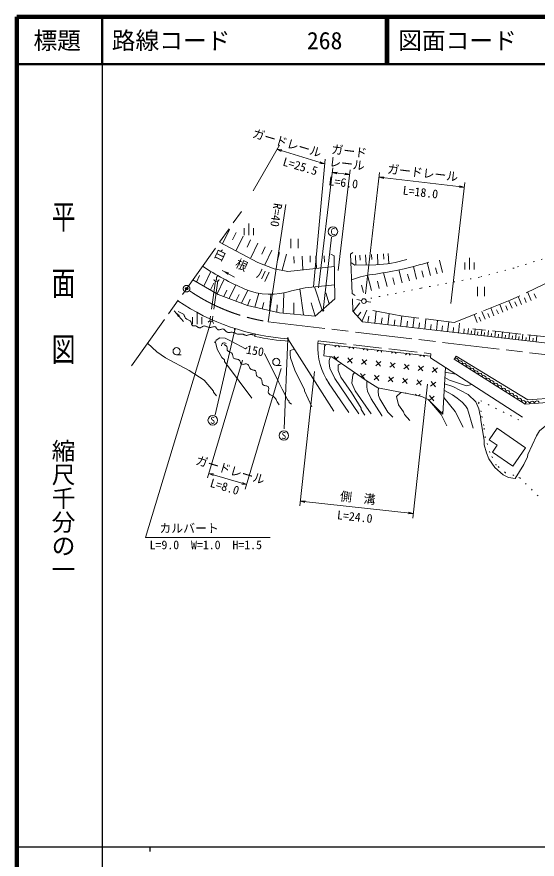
# Model space of a CAD drawing. Units: millimetres, scale not verified. Extents: x 40000 to 680000, y 20000 to 380000.
# Drawn here: x 40000 to 149674, y 202409 to 380000 of the extents above; entities that cross this region are included whole.
import ezdxf
from ezdxf.enums import TextEntityAlignment as Align

# ---------------------------------------------------------------- set-up
doc = ezdxf.new("R2010")
doc.units = ezdxf.units.MM
doc.header["$LTSCALE"] = 1000
doc.header["$PDMODE"] = 32
doc.header["$PDSIZE"] = 500
for name, pattern in [('CHAIN', [18.5, 12, -1.5, 3.5, -1.5]), ('DASHED', [7.5, 6, -1.5]), ('DOTTED', [1.75, 0.25, -1.5])]:
    doc.linetypes.add(name, pattern=pattern)
for name, color, linetype, lineweight in [('M-BGD', 7, 'Continuous', 13), ('M-BMK', 2, 'CHAIN', 13), ('M-STR-HTXT', 7, 'Continuous', 13), ('M-TTL', 2, 'Continuous', 140), ('M-TTL-BAND', 7, 'Continuous', 25), ('M-TTL-LINE', 7, 'Continuous', 50)]:
    doc.layers.add(name, color=color, linetype=linetype, lineweight=lineweight)
doc.layers.add('M-OTRS', color=6, linetype='Continuous')
doc.layers.add('M-TTL-TXT', color=7, linetype='Continuous')
doc.styles.add('@ＭＳ ゴシック', font='')
doc.styles.add('ＭＳ ゴシック', font='')
doc.styles.get('@ＭＳ ゴシック').set_extended_font_data('@MS Gothic')
doc.styles.get('ＭＳ ゴシック').set_extended_font_data('MS Gothic')

# ---------------------------------------------------------------- blocks, each defined once
blk = doc.blocks.new('田')
at = {"color": 7, "linetype": 'Continuous', "lineweight": 13}
for p, q in [((-0.75, 2), (-0.75, 0)), ((0.75, 0), (0.75, 2))]:
    blk.add_line(p, q, dxfattribs=at)
blk = doc.blocks.new('荒地')
at = {"color": 7, "linetype": 'Continuous', "lineweight": 13}
for p, q in [((0, 0), (0, 2.5)), ((-1, 1.5), (-1, 0)), ((1, 1.5), (1, 0))]:
    blk.add_line(p, q, dxfattribs=at)
blk = doc.blocks.new('広葉樹林')
at = {"color": 7, "linetype": 'Continuous', "lineweight": 13}
blk.add_line((0, 0), (1, 0), dxfattribs=at)
blk.add_circle((0, 0.75), 0.75, dxfattribs=at)
blk = doc.blocks.new('スノーポール')
at = {"color": 7, "linetype": 'Continuous', "lineweight": 13}
blk.add_circle((0, 0), 1, dxfattribs=at)
at = {"color": 7, "style": 'ＭＳ ゴシック'}
blk.add_text('S', height=1.47, dxfattribs=at).set_placement((0, 0), align=Align.MIDDLE_CENTER)
blk = doc.blocks.new('カーブミラー')
at = {"color": 7, "linetype": 'Continuous', "lineweight": 13}
blk.add_circle((0, 0), 1, dxfattribs=at)
at = {"color": 7, "style": 'ＭＳ ゴシック'}
blk.add_text('C', height=1.47, dxfattribs=at).set_placement((0, 0), align=Align.MIDDLE_CENTER)
blk = doc.blocks.new('filled_arrow')
at = {"color": 0, "linetype": 'Continuous', "lineweight": -2}
blk.add_solid([(7.5, 1.25), (0, 0), (7.5, -1.25)], dxfattribs=at)
blk = doc.blocks.new('open_arrow')
at = {"color": 0, "linetype": 'Continuous', "lineweight": -2}
blk.add_lwpolyline([(7.5, 1.25), (0, 0), (7.5, -1.25)], dxfattribs=at)

msp = doc.modelspace()

# ---------------------------------------------------------------- linework, layer by layer
at = {"layer": 'M-BGD', "linetype": 'CHAIN'}
msp.add_line((64166, 306396), (87368, 338980), dxfattribs=at)
at = {"layer": 'M-BGD'}
for p, q in [((84844, 335160), (83366, 332127)), ((86199, 334499), (85460, 332983)), ((82732, 332469), (90817, 328184)), ((87723, 333757), (86235, 330703)), ((89266, 333005), (88517, 331467)), ((90812, 332252), (89303, 329156)), ((92376, 331490), (91616, 329931)), ((93769, 330811), (92250, 327693)), ((95391, 330325), (94949, 328718)), ((96827, 329930), (95902, 326566)), ((98403, 329497), (98450, 328042)), ((100169, 329554), (100262, 326674)), ((101815, 329607), (101858, 328280)), ((103056, 329647), (103142, 326983)), ((104786, 329600), (104829, 328272)), ((106897, 329588), (106216, 329949)), ((107058, 320565), (106897, 329588)), ((110787, 330310), (110346, 329949)), ((110346, 329949), (110678, 321680)), ((111370, 329703), (111486, 327633)), ((112284, 329755), (112342, 328720)), ((113494, 329823), (113613, 327706)), ((114745, 329894), (114806, 328811)), ((116001, 329964), (116126, 327757)), ((117300, 330038), (117364, 328907)), ((118299, 330094), (118419, 327968)), ((129746, 326119), (129090, 328694)), ((90817, 328184), (94266, 326861)), ((94266, 326861), (97153, 326340)), ((97153, 326340), (106936, 327391)), ((110416, 328205), (111228, 327663)), ((111228, 327663), (115639, 327743)), ((124258, 324720), (123584, 327363)), ((127194, 325468), (126500, 328191)), ((128610, 325829), (128281, 327117)), ((77861, 324092), (78528, 325466)), ((79387, 323224), (80884, 326307)), ((83286, 326548), (85913, 325099)), ((114750, 322297), (113927, 325527)), ((118041, 323136), (117304, 326028)), ((119627, 323540), (119255, 325002)), ((121208, 323943), (120522, 326637)), ((122736, 324332), (122379, 325734)), ((125729, 325095), (125386, 326438)), ((77083, 324535), (82436, 321488)), ((80808, 322415), (81510, 323862)), ((82200, 321577), (83717, 324701)), ((84771, 320608), (86161, 323470)), ((100802, 322891), (107006, 323466)), ((113044, 321863), (112639, 323452)), ((116398, 322717), (116010, 324242)), ((82436, 321488), (88612, 319162)), ((83616, 321043), (84266, 322381)), ((86194, 320073), (86872, 321469)), ((87349, 319637), (88670, 322358)), ((90147, 318805), (91013, 321707)), ((93256, 318084), (93540, 321487)), ((96131, 317527), (96270, 321786)), ((100802, 322891), (97915, 322250)), ((100410, 317140), (99632, 322631)), ((104338, 318186), (102728, 323070)), ((105822, 319484), (105150, 321816)), ((111335, 321265), (110678, 321680)), ((148404, 320222), (147673, 321996)), ((149447, 320652), (149048, 321619)), ((88612, 319162), (89150, 320453)), ((91704, 318444), (92038, 319800)), ((98413, 317321), (98413, 319731)), ((102887, 316916), (102022, 319731)), ((102887, 316916), (107058, 320565)), ((110722, 320578), (110827, 317959)), ((110927, 317845), (112318, 319727)), ((112658, 320176), (111679, 320379)), ((113643, 320004), (114633, 319863)), ((144380, 318564), (143727, 320148)), ((145372, 318972), (144994, 319889)), ((146366, 319382), (145678, 321053)), ((147384, 319801), (146996, 320743)), ((73185, 318024), (75158, 315764)), ((88612, 319162), (95349, 317598)), ((94832, 317718), (94844, 319250)), ((110827, 317959), (112832, 315673)), ((112732, 315787), (113741, 318177)), ((115438, 315373), (115732, 317949)), ((138711, 316228), (138023, 317897)), ((140553, 316987), (139877, 318629)), ((141497, 317376), (141139, 318244)), ((142442, 317765), (141778, 319379)), ((143410, 318164), (143042, 319057)), ((95349, 317598), (102887, 316916)), ((111830, 316816), (112525, 317757)), ((114013, 315537), (114166, 316872)), ((116822, 315213), (116970, 316506)), ((118203, 315053), (118473, 317422)), ((119544, 314899), (119687, 316151)), ((120882, 314744), (121131, 316925)), ((123477, 314445), (123725, 316610)), ((125993, 314155), (126238, 316305)), ((137062, 315548), (136363, 317243)), ((137812, 315857), (137472, 316680)), ((139631, 316607), (139283, 317452)), ((112832, 315673), (177478, 308214)), ((122182, 314594), (122320, 315808)), ((124737, 314300), (124871, 315475)), ((127213, 314014), (127343, 315152)), ((128430, 313873), (128674, 316009)), ((129615, 313757), (129738, 314840)), ((130791, 313601), (131034, 315723)), ((131937, 313469), (132059, 314537)), ((133079, 313337), (133317, 315417)), ((90150, 312637), (90258, 313125)), ((134193, 313234), (134308, 314244)), ((135087, 313132), (135223, 314321)), ((135774, 313026), (135860, 313776)), ((136453, 312948), (136594, 314172)), ((137104, 312873), (137188, 313599)), ((137854, 312786), (137996, 314020)), ((138504, 312711), (138588, 313437)), ((139254, 312625), (139398, 313868)), ((139998, 312539), (140081, 313258)), ((140741, 312453), (140885, 313707)), ((141478, 312368), (141560, 313081)), ((142214, 312283), (142359, 313547)), ((142943, 312199), (143025, 312905)), ((143673, 312115), (143820, 313389)), ((144396, 312031), (144477, 312730)), ((145118, 311948), (145267, 313232)), ((145769, 311873), (145853, 312599)), ((146519, 311786), (146668, 313080)), ((148006, 311615), (148156, 312918)), ((149478, 311445), (149630, 312758)), ((81603, 311376), (81857, 311376)), ((85328, 311545), (88207, 310021)), ((97133, 312124), (106797, 296886)), ((103429, 311162), (103485, 311659)), ((103429, 311162), (127208, 308475)), ((104717, 308545), (104886, 310997)), ((104878, 310879), (105044, 310671)), ((147263, 311701), (147346, 312420)), ((148742, 311530), (148824, 312242)), ((88545, 310275), (88207, 310021)), ((107370, 310717), (107031, 310447)), ((107755, 310673), (108025, 310335)), ((110351, 310380), (110012, 310110)), ((110736, 310336), (111006, 309998)), ((113332, 310043), (112993, 309773)), ((113717, 309999), (113987, 309661)), ((116313, 309706), (115974, 309436)), ((116698, 309663), (116968, 309324)), ((119294, 309369), (118955, 309100)), ((119679, 309326), (119949, 308987)), ((122275, 309033), (121936, 308763)), ((83804, 307651), (83804, 307312)), ((83804, 307312), (86852, 303163)), ((92186, 309005), (95234, 302909)), ((106361, 308345), (104717, 308545)), ((113860, 303172), (106361, 308345)), ((106807, 308460), (107533, 307548)), ((107800, 308347), (107136, 307818)), ((110781, 308010), (109675, 307129)), ((109788, 308123), (110669, 307017)), ((113762, 307674), (112656, 306792)), ((112769, 307786), (113650, 306680)), ((116743, 307337), (115637, 306455)), ((115750, 307449), (116631, 306343)), ((122660, 308989), (122930, 308651)), ((125256, 308696), (124917, 308426)), ((125641, 308652), (125911, 308314)), ((127167, 308108), (127264, 308972)), ((127167, 308108), (146582, 295563)), ((132166, 307793), (147163, 298330)), ((132593, 308470), (132175, 307787)), ((132593, 308470), (147684, 299252)), ((119724, 307000), (118618, 306119)), ((118731, 307112), (119612, 306006)), ((122705, 306663), (121600, 305782)), ((121712, 306775), (122593, 305669)), ((125686, 306326), (124581, 305445)), ((124693, 306439), (125574, 305333)), ((128668, 305990), (127562, 305108)), ((127674, 306102), (128555, 304996)), ((130343, 306056), (129800, 296235)), ((112432, 304805), (113313, 303699)), ((113426, 304693), (112647, 304072)), ((116407, 304356), (115301, 303474)), ((115413, 304468), (116294, 303362)), ((119388, 304019), (118282, 303138)), ((118394, 304131), (119275, 303025)), ((122369, 303682), (121263, 302801)), ((121375, 303794), (122256, 302688)), ((132487, 304687), (130290, 305110)), ((86852, 303163), (89561, 299607)), ((95911, 301470), (95234, 302909)), ((109965, 296605), (105714, 302821)), ((116065, 301748), (113860, 303172)), ((125350, 303345), (124244, 302464)), ((124356, 303458), (125237, 302352)), ((128331, 303009), (127225, 302127)), ((127337, 303121), (128218, 302015)), ((81433, 301047), (81433, 300877)), ((81433, 300877), (82111, 300115)), ((122963, 300425), (116065, 301748)), ((122032, 300701), (121921, 300613)), ((125369, 299944), (122963, 300425)), ((124019, 300477), (124275, 300156)), ((125013, 300364), (124658, 300082)), ((127000, 300140), (127882, 299034)), ((147163, 298330), (178842, 300736)), ((147684, 299252), (178782, 301533)), ((126692, 299302), (125369, 299944)), ((129800, 296235), (126692, 299302)), ((127994, 300027), (126888, 299146)), ((126989, 299009), (129467, 296177)), ((129644, 296822), (129820, 296602)), ((137398, 297321), (137567, 296221)), ((130625, 293765), (129467, 296177)), ((137821, 294866), (138499, 290717))]:
    msp.add_line(p, q, dxfattribs=at)
at = {"layer": 'M-BGD', "linetype": 'DOTTED'}
for p, q in [((157429, 331052), (144797, 327042)), ((144797, 327042), (137499, 325117)), ((137499, 325117), (125148, 322791)), ((125148, 322791), (114000, 320545)), ((137298, 298570), (137780, 299052)), ((137860, 296726), (137298, 298570)), ((137780, 299052), (146281, 294801)), ((138421, 293839), (137860, 296726)), ((138742, 291272), (138421, 293839)), ((139704, 288144), (138742, 291272)), ((141068, 285498), (139704, 288144)), ((142993, 283894), (141068, 285498)), ((144757, 283332), (142993, 283894)), ((146040, 282771), (144757, 283332)), ((149890, 279001), (146040, 282771))]:
    msp.add_line(p, q, dxfattribs=at)
at = {"layer": 'M-BGD', "linetype": 'DASHED'}
for p, q in [((81854, 324315), (80692, 315848)), ((82358, 324312), (81186, 315774)), ((152775, 324407), (143953, 320237)), ((143953, 320237), (132163, 315585)), ((120935, 316949), (114679, 318152)), ((132163, 315585), (120935, 316949)), ((176073, 309891), (136133, 314222)), ((103485, 311659), (127264, 308972))]:
    msp.add_line(p, q, dxfattribs=at)
at = {"layer": 'M-BGD'}
for points in [[(82045, 324503), (82049, 324568), (82050, 324634), (82050, 324700), (82051, 324766), (82054, 324832), (82060, 324897), (82070, 324961), (82085, 325024), (82107, 325083), (82133, 325139), (82163, 325194), (82196, 325248), (82231, 325301), (82266, 325354), (82300, 325407), (82332, 325461)], [(90201, 312868), (90101, 312890), (90001, 312915), (89901, 312941), (89801, 312967), (89700, 312990), (89600, 313010), (89498, 313023), (89396, 313029), (89260, 313022), (89124, 312999), (88989, 312967), (88854, 312930), (88720, 312895), (88585, 312866), (88450, 312848), (88313, 312849), (88220, 312863), (88129, 312888), (88040, 312922), (87951, 312960), (87863, 312999), (87774, 313036), (87684, 313067), (87592, 313089), (87458, 313105), (87322, 313108), (87186, 313104), (87050, 313096), (86913, 313088), (86777, 313085), (86643, 313091), (86509, 313109), (86387, 313141), (86269, 313185), (86152, 313238), (86038, 313294), (85923, 313350), (85807, 313403), (85688, 313447), (85567, 313480), (85416, 313500), (85263, 313502), (85109, 313493), (84954, 313480), (84800, 313469), (84648, 313468), (84499, 313483), (84354, 313520), (84233, 313580), (84124, 313663), (84023, 313760), (83926, 313863), (83829, 313965), (83726, 314058), (83615, 314133), (83491, 314182), (83365, 314195), (83237, 314179), (83108, 314143), (82979, 314097), (82850, 314052), (82721, 314018), (82594, 314004), (82469, 314021), (82362, 314071), (82269, 314147), (82186, 314241), (82108, 314343), (82030, 314445), (81947, 314538), (81854, 314614), (81747, 314663), (81612, 314684), (81476, 314675), (81339, 314645), (81201, 314603), (81062, 314557), (80923, 314515), (80784, 314488), (80644, 314483), (80498, 314505), (80354, 314550), (80213, 314608), (80073, 314671), (79933, 314732), (79792, 314783), (79648, 314816), (79501, 314824), (79377, 314800), (79258, 314752), (79143, 314686), (79030, 314613), (78917, 314540), (78802, 314479), (78684, 314436), (78559, 314423), (78448, 314439), (78343, 314477), (78242, 314531), (78144, 314594), (78046, 314662), (77946, 314726), (77844, 314782), (77737, 314824), (77645, 314841), (77548, 314844), (77450, 314840), (77351, 314833), (77254, 314831), (77161, 314838), (77074, 314860), (76995, 314904), (76910, 314992), (76853, 315101), (76815, 315225), (76788, 315356), (76762, 315490), (76731, 315621), (76684, 315741), (76614, 315846), (76512, 315939), (76394, 316012), (76265, 316071), (76130, 316123), (75995, 316175), (75863, 316232), (75740, 316300), (75632, 316387), (75548, 316486), (75481, 316597), (75424, 316716), (75372, 316839), (75320, 316962), (75262, 317081), (75194, 317191), (75110, 317290), (74990, 317392), (74859, 317480), (74720, 317557), (74575, 317626), (74427, 317691), (74278, 317754), (74131, 317820), (73988, 317891)], [(67572, 311179), (69495, 309344), (71358, 308074), (76353, 305449)], [(85328, 311545), (83889, 312223), (82788, 312307), (82026, 311799), (81857, 311376)], [(81857, 311376), (82195, 309937), (83211, 308159), (83804, 307651)], [(83692, 310914), (83765, 310864), (83841, 310817), (83920, 310772), (83997, 310726), (84072, 310677), (84141, 310623), (84202, 310562), (84253, 310493), (84295, 310396), (84315, 310292), (84320, 310181), (84319, 310069), (84318, 309956), (84325, 309847), (84348, 309744), (84394, 309651), (84484, 309551), (84595, 309475), (84721, 309415), (84855, 309363), (84990, 309311), (85120, 309254), (85237, 309182), (85336, 309089), (85407, 308975), (85453, 308848), (85484, 308710), (85507, 308569), (85531, 308429), (85565, 308295), (85618, 308173), (85697, 308067), (85817, 307975), (85956, 307914), (86108, 307873), (86267, 307843), (86427, 307815), (86584, 307779), (86730, 307726), (86860, 307646), (86947, 307554), (87014, 307444), (87069, 307322), (87118, 307196), (87169, 307072), (87228, 306957), (87303, 306859), (87401, 306783), (87534, 306737), (87677, 306729), (87827, 306747), (87980, 306779), (88134, 306811), (88284, 306831), (88429, 306826), (88564, 306783), (88700, 306688), (88809, 306562), (88900, 306416), (88980, 306257), (89059, 306095), (89144, 305939), (89244, 305798), (89366, 305681), (89476, 305618), (89599, 305577), (89730, 305550), (89864, 305528), (89995, 305505), (90120, 305471), (90233, 305418), (90329, 305340), (90400, 305231), (90442, 305106), (90463, 304971), (90472, 304829), (90480, 304686), (90496, 304547), (90529, 304415), (90589, 304297), (90681, 304196), (90792, 304114), (90917, 304046), (91048, 303985), (91179, 303924), (91305, 303856), (91418, 303776), (91511, 303676), (91587, 303538), (91634, 303384), (91661, 303222), (91680, 303054), (91700, 302888), (91732, 302729), (91786, 302582), (91872, 302453), (91991, 302357), (92134, 302295), (92293, 302255), (92459, 302224), (92623, 302192), (92777, 302147), (92910, 302077), (93015, 301971), (93079, 301828), (93096, 301670), (93081, 301502), (93049, 301328), (93015, 301153), (92995, 300982), (93004, 300819), (93055, 300668), (93153, 300535), (93279, 300428), (93424, 300339), (93581, 300261), (93742, 300186), (93901, 300107), (94049, 300016), (94178, 299906), (94345, 299715), (94495, 299512), (94633, 299298), (94761, 299076), (94884, 298851), (95006, 298625), (95130, 298401), (95261, 298182)], [(98523, 309933), (97605, 309683), (97605, 308836), (97689, 308074), (98621, 305534), (100653, 301385), (100653, 301131), (102177, 297745)], [(106140, 308372), (105817, 307566), (105817, 306973), (105987, 305957), (107003, 303756), (112083, 296305)], [(108436, 306934), (107934, 306719), (107765, 306550), (107765, 305449), (108273, 304010), (110559, 300793), (112591, 297491), (112591, 297237), (113353, 296051)], [(76353, 305449), (79486, 303417), (81433, 301047)], [(111202, 305005), (110813, 304518), (110643, 302740), (111321, 301131), (114707, 296305)], [(130229, 303994), (131217, 303417), (134773, 302232), (135890, 302471)], [(113776, 303226), (113776, 301893), (113945, 301047), (114707, 299438), (116909, 295967), (116909, 295797)], [(130154, 302643), (131895, 302063), (135112, 300369), (136721, 298845), (137398, 297321)], [(97859, 298337), (97435, 298676), (97351, 299015), (97097, 299184), (95911, 301470)], [(116257, 301711), (116147, 301047), (116231, 300200), (116485, 299438), (118179, 296644), (119279, 295628)], [(120905, 300810), (120041, 299946), (120465, 298168), (121481, 296729), (121735, 296136), (122835, 294866)], [(130117, 301216), (131810, 300285), (132826, 299607), (133842, 298761), (134604, 297999), (135027, 297321), (136213, 293257)], [(130032, 299777), (132403, 296813), (134096, 293511)], [(137567, 296221), (137737, 295797), (137821, 294866)], [(158141, 296305), (157972, 296136), (157295, 296136), (155517, 295882), (154247, 295459), (152469, 294612), (150183, 292749), (149505, 291649), (147727, 287754), (147643, 287246), (146881, 285637), (145018, 282674)], [(138499, 290717), (138499, 289786), (139007, 288093), (139515, 286823), (140785, 284960), (142478, 283436), (143663, 282843), (145018, 282674)]]:
    msp.add_lwpolyline(points, dxfattribs=at)
msp.add_lwpolyline([(141268, 293257), (139591, 290834), (141253, 289683), (140258, 288245), (144525, 285291), (147205, 289163)], close=True, dxfattribs=at)
for centre, radius in [((113148, 320074), 500), ((104577, 318079), 100), ((85950, 314129), 100), ((97118, 312245), 100)]:
    msp.add_circle(centre, radius, dxfattribs=at)
for centre, radius, start, end in [((115288, 349373), 21633, 270.92962, 288.56456), ((112242, 378304), 60721, 236.95106, 246.52097), ((105804, 395547), 70464, 278.05607, 287.39264), ((117315, 308140), 17714, 95.2979, 112.40227), ((82111, 324897), 636, 203.39444, 332.41604), ((93442, 334979), 13493, 246.44775, 289.36174), ((100546, 359688), 47686, 236.08114, 265.89557), ((80853, 315233), 636, 13.39444, 142.41604), ((100546, 359688), 48186, 257.54068, 266.33406), ((83746, 310631), 636, 53.39444, 182.41604), ((117107, 310428), 13698, 176.92924, 214.37275), ((132586, 307537), 493, 326.8936, 148.60124), ((133419, 307011), 493, 326.8936, 148.60124), ((134252, 306485), 493, 326.8936, 148.60124), ((135086, 305959), 493, 326.8936, 148.60124), ((135919, 305434), 493, 326.8936, 148.60124), ((136752, 304908), 493, 326.8936, 148.60124), ((137585, 304382), 493, 326.8936, 148.60124), ((138418, 303856), 493, 326.8936, 148.60124), ((139252, 303331), 493, 326.8936, 148.60124), ((140085, 302805), 493, 326.8936, 148.60124), ((140918, 302279), 493, 326.8936, 148.60124), ((141751, 301753), 493, 326.8936, 148.60124), ((142584, 301228), 493, 326.8936, 148.60124), ((143418, 300702), 493, 326.8936, 148.60124), ((144251, 300176), 493, 326.8936, 148.60124), ((145084, 299650), 493, 326.8936, 148.60124), ((145917, 299125), 493, 326.8936, 148.60124), ((146750, 298599), 493, 326.8936, 148.60124), ((147658, 298371), 496, 3.93073, 184.75575), ((148648, 298446), 496, 3.93073, 184.75575), ((149638, 298521), 496, 3.93073, 184.75575)]:
    msp.add_arc(centre, radius, start, end, dxfattribs=at)
at = {"layer": 'M-BMK'}
msp.add_line((92983, 315722), (173107, 306215), dxfattribs=at)
msp.add_circle((75767, 322688), 700, dxfattribs=at)
msp.add_arc((98969, 355271), 40000, 235.5495, 261.39364, dxfattribs=at)
at = {"layer": 'M-OTRS'}
msp.add_point((75767, 322688), dxfattribs=at)
at = {"layer": 'M-STR-HTXT'}
for p, q in [((89844, 343323), (95340, 352962)), ((104873, 348976), (94833, 352072)), ((102550, 323090), (104964, 349994)), ((103594, 322874), (106598, 348187)), ((106480, 347194), (110165, 346757)), ((107765, 326524), (110283, 347750)), ((113520, 321634), (116466, 347170)), ((116352, 346176), (134311, 344104)), ((131479, 319561), (134425, 345097)), ((92983, 315722), (96724, 340440)), ((104588, 318179), (106308, 333513)), ((85928, 314032), (81827, 296059)), ((97114, 312145), (96343, 293172)), ((87569, 307593), (80166, 282793)), ((95749, 305851), (88154, 280409)), ((102771, 305198), (99654, 276918)), ((126558, 302576), (123441, 274297)), ((88440, 281367), (80452, 283752)), ((123551, 275291), (99764, 277912))]:
    msp.add_line(p, q, dxfattribs=at)
msp.add_lwpolyline([(80884, 315668), (67090, 270195), (93375, 270195)], dxfattribs=at)
at = {"layer": 'M-TTL'}
for p, q in [((40000, 380000), (40000, 20000)), ((680000, 380000), (40000, 380000))]:
    msp.add_line(p, q, dxfattribs=at)
at = {"layer": 'M-TTL-BAND'}
for p, q in [((58000, 370000), (58000, 20000)), ((40000, 205000), (579000, 205000)), ((68000, 205000), (68000, 204000))]:
    msp.add_line(p, q, dxfattribs=at)
at = {"layer": 'M-TTL-LINE'}
for p, q in [((58000, 380000), (58000, 370000)), ((117750, 380000), (117750, 370000)), ((118250, 380000), (118250, 370000)), ((40000, 370000), (680000, 370000))]:
    msp.add_line(p, q, dxfattribs=at)

# ---------------------------------------------------------------- block references
at = {"layer": 'M-BGD', "xscale": 1000, "yscale": 1000}
for name, p in [('荒地', (88907, 333939)), ('カーブミラー', (106629, 334716)), ('田', (98532, 331212)), ('荒地', (135424, 326721)), ('田', (137830, 321107)), ('荒地', (78000, 315172)), ('広葉樹林', (73669, 308756)), ('広葉樹林', (94682, 306510)), ('スノーポール', (81285, 294936)), ('スノーポール', (96283, 291728))]:
    msp.add_blockref(name, p, dxfattribs=at)
at = {"layer": 'M-BGD', "xscale": 200, "yscale": 200}
for p, rotation in [((83286, 326548), 331.1), ((73185, 318024), 311.1)]:
    msp.add_blockref('filled_arrow', p, dxfattribs=dict(at, rotation=rotation))
at = {"layer": 'M-STR-HTXT', "xscale": 133, "yscale": 133}
for p, rotation in [((94833, 352072), 342.9), ((104873, 348976), 162.9), ((106480, 347194), 353.2), ((110165, 346757), 173.2), ((116352, 346176), 353.4), ((134311, 344104), 173.4), ((80452, 283752), 343.4), ((88440, 281367), 163.4), ((99764, 277912), 353.7), ((123551, 275291), 173.7)]:
    msp.add_blockref('open_arrow', p, dxfattribs=dict(at, rotation=rotation))
at = {"layer": 'M-STR-HTXT'}
for p, rotation in [((104588, 318179), 83.6), ((80884, 315668), 253.1), ((85928, 314032), 257.1), ((97114, 312145), 267.7)]:
    msp.add_blockref('open_arrow', p, dxfattribs=dict(at, rotation=rotation))

# ---------------------------------------------------------------- texts
at = {"layer": 'M-BGD', "style": 'ＭＳ ゴシック'}
msp.add_text('白\u3000根\u3000川', height=1833, rotation=334.933, dxfattribs=at).set_placement((86772, 326340), align=Align.BOTTOM_CENTER)
msp.add_text('150', height=1833, rotation=350.538, dxfattribs=at).set_placement((88136, 308475), align=Align.BOTTOM_LEFT)
at = {"layer": 'M-STR-HTXT', "style": 'ＭＳ ゴシック'}
for s, rotation, p in [('ガードレール', 343.379, (96543, 351979)), ('ガード', 353.234, (109888, 350219)), ('L=25.5', 343.379, (99330, 347089)), ('レール', 353.234, (109405, 347555)), ('ガードレール', 353.418, (125389, 345637)), ('L=6.0', 353.234, (108654, 343618)), ('L=18.0', 353.418, (124912, 341573)), ('ガードレール', 343.379, (84589, 283039)), ('L=8.0', 343.379, (83401, 279531)), ('側\u3000溝', 353.71, (111712, 277099)), ('L=24.0', 353.71, (111081, 273143))]:
    msp.add_text(s, height=1833, rotation=rotation, dxfattribs=at).set_placement(p, align=Align.BOTTOM_CENTER)
msp.add_text('R=40', height=1833, rotation=261.394, dxfattribs=at).set_placement((93617, 340896), align=Align.BOTTOM_LEFT)
for s, p in [('カルバート', (70048, 270695)), ('L=9.0  W=1.0  H=1.5', (67981, 267207))]:
    msp.add_text(s, height=1833, dxfattribs=at).set_placement(p, align=Align.BOTTOM_LEFT)
at = {"layer": 'M-TTL-BAND', "style": '@ＭＳ ゴシック', "width": 1.4}
msp.add_text('平  面  図', height=3666, rotation=270, dxfattribs=at).set_placement((49777, 306475), align=Align.MIDDLE_RIGHT)
at = {"layer": 'M-TTL-BAND', "style": '@ＭＳ ゴシック'}
msp.add_text('縮尺千分の一', height=3666, rotation=270, dxfattribs=at).set_placement((49777, 261030), align=Align.MIDDLE_RIGHT)
at = {"layer": 'M-TTL-TXT', "style": 'ＭＳ ゴシック'}
msp.add_text('標題', height=3666, dxfattribs=at).set_placement((48500, 375000), align=Align.MIDDLE_CENTER)
for s, p in [('路線コード', (60000, 375000)), ('268', (101142, 375000)), ('図面コード', (120380, 375000))]:
    msp.add_text(s, height=3666, dxfattribs=at).set_placement(p, align=Align.MIDDLE_LEFT)

doc.saveas('drawing.dxf')
